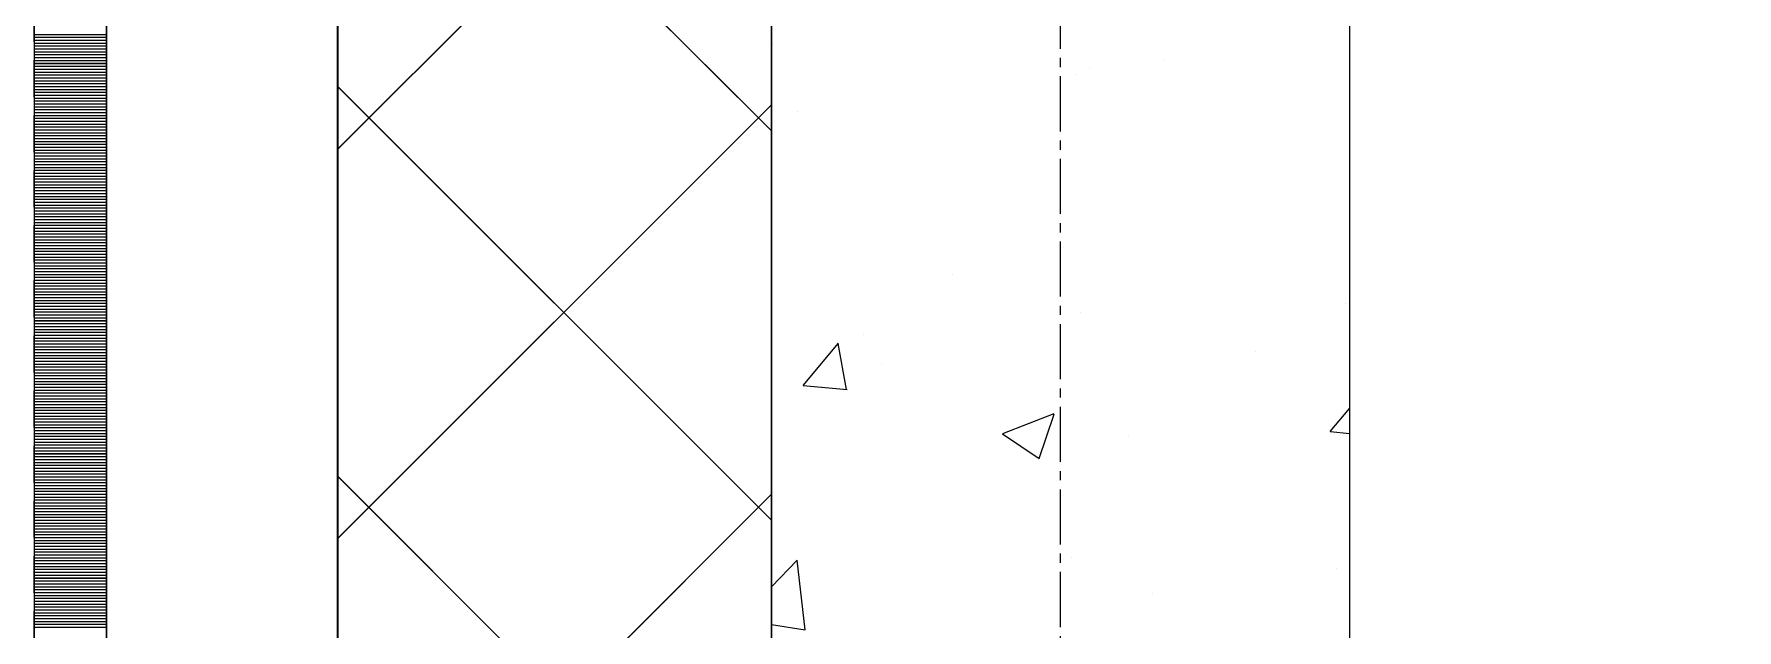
# Model space of a CAD drawing. Header units: millimetres. Extents: x 470010 to 1231400, y -134005 to 421770.
# Drawn here: x 806168 to 806757, y 171907 to 172113 of the extents above; entities that cross this region are included whole.
import ezdxf
from ezdxf.enums import TextEntityAlignment as Align

# ---------------------------------------------------------------- set-up
doc = ezdxf.new("R2010")
doc.units = ezdxf.units.MM
doc.linetypes.add('CENTER2', pattern=[28.575, 19.05, -3.175, 3.175, -3.175])
doc.linetypes.add('DASHED', pattern=[19.05, 12.7, -6.35])
doc.layers.get('Defpoints').update_dxf_attribs({"color": 140})
doc.layers.add('АР_Делит', color=120, linetype='Continuous', lineweight=0, plot=False)
for name, color, linetype, lineweight in [('АР_Стены ПЕНОблок', 52, 'Continuous', 20), ('АР_Тонкая', 254, 'Continuous', 5), ('АР_Утеплитель', 31, 'Continuous', 0), ('АР_Штриховка', 8, 'Continuous', 0)]:
    doc.layers.add(name, color=color, linetype=linetype, lineweight=lineweight)
doc.layers.add('РД_Оси_100', color=7, linetype='Continuous', lineweight=0, true_color=0x525252)
doc.styles.add('style1', font='ARIALN.TTF')

# ---------------------------------------------------------------- blocks, each defined once
blk = doc.blocks.new('СОШ_2200_АР_ОСИ_М100_28.05.24')
at = {"layer": 'АР_Делит', "color": 251, "linetype": 'DASHED', "true_color": 0x636466}
blk.add_lwpolyline([(114955, 135155), (114955, -355), (93595.036, -355), (93595.036, 13855), (94145, 13855), (94145, 68320), (66055, 68320), (66055, 13857.73), (83455, 13857.73), (83455, -355), (45245, -355), (45245, 13145), (44695, 13145), (44695, 26755), (45245, 26755), (45245, 68320), (20455, 68320), (20455, 26755), (27955, 26755), (27955, 13145), (-355, 13145), (-355, 100855)], dxfattribs=at)
at = {"layer": 'РД_Оси_100', "color": 251, "linetype": 'CENTER2', "true_color": 0x636466}
blk.add_line((0, -6155), (0, 139938.679), dxfattribs=at)
blk = doc.blocks.new('A$C9108343f')
at = {"layer": 'АР_Стены ПЕНОблок', "color": 18, "linetype": 'Continuous', "lineweight": 20, "true_color": 0x000000}
for p, q in [((140704.09, 313879.49), (140704.09, 237679.49)), ((140904.09, 237679.49), (140904.09, 313879.49))]:
    blk.add_line(p, q, dxfattribs=at)
at = {"layer": 'АР_Тонкая', "color": 18, "linetype": 'Continuous', "lineweight": 5, "true_color": 0x000000}
for p, q in [((140449.09, 313879.49), (140449.09, 237679.49)), ((140474.09, 313879.49), (140474.09, 237679.49)), ((140474.09, 237679.49), (140474.09, 313879.49)), ((140554.09, 237679.49), (140554.09, 313879.49))]:
    blk.add_line(p, q, dxfattribs=at)
at = {"layer": 'АР_Утеплитель', "color": 18, "linetype": 'Continuous', "lineweight": 0, "true_color": 0x000000}
for p, q in [((140554.09, 313879.49), (140554.09, 237679.49)), ((140704.09, 237679.49), (140704.09, 313879.49))]:
    blk.add_line(p, q, dxfattribs=at)
at = {"layer": 'АР_Штриховка', "color": 18, "linetype": 'Continuous', "lineweight": 0, "true_color": 0x000000}
for p, q in [((140704.09, 272445.9), (140554.09, 272595.9)), ((140554.09, 272439.61), (140704.09, 272589.61)), ((140449.09, 272479.24), (140474.09, 272479.24)), ((140449.09, 272478.24), (140474.09, 272478.24)), ((140449.09, 272477.24), (140474.09, 272477.24)), ((140449.09, 272476.24), (140474.09, 272476.24)), ((140449.09, 272475.24), (140474.09, 272475.24)), ((140449.09, 272474.24), (140474.09, 272474.24)), ((140704.49, 272476.18), (140704.49, 272476.18)), ((140449.09, 272473.24), (140474.09, 272473.24)), ((140449.09, 272472.24), (140474.09, 272472.24)), ((140449.09, 272471.24), (140474.09, 272471.24)), ((140449.09, 272470.24), (140474.09, 272470.24)), ((140449.09, 272469.24), (140474.09, 272469.24)), ((140840.08, 272470.46), (140840.08, 272470.46)), ((140449.09, 272468.24), (140474.09, 272468.24)), ((140449.09, 272467.24), (140474.09, 272467.24)), ((140449.09, 272466.24), (140474.09, 272466.24)), ((140449.09, 272465.24), (140474.09, 272465.24)), ((140449.09, 272464.24), (140474.09, 272464.24)), ((140449.09, 272463.24), (140474.09, 272463.24)), ((140809.15, 272465.23), (140809.15, 272465.23)), ((140814, 272467.59), (140814, 272467.59)), ((140449.09, 272462.24), (140474.09, 272462.24)), ((140449.09, 272461.24), (140474.09, 272461.24)), ((140449.09, 272460.24), (140474.09, 272460.24)), ((140449.09, 272459.24), (140474.09, 272459.24)), ((140449.09, 272458.24), (140474.09, 272458.24)), ((140449.09, 272457.24), (140474.09, 272457.24)), ((140704.09, 272311.19), (140554.09, 272461.19)), ((140449.09, 272456.24), (140474.09, 272456.24)), ((140449.09, 272455.24), (140474.09, 272455.24)), ((140449.09, 272454.24), (140474.09, 272454.24)), ((140449.09, 272453.24), (140474.09, 272453.24)), ((140449.09, 272452.24), (140474.09, 272452.24)), ((140449.09, 272451.24), (140474.09, 272451.24)), ((140554.09, 272304.9), (140704.09, 272454.9)), ((140712.96, 272452.57), (140712.96, 272452.57)), ((140449.09, 272450.24), (140474.09, 272450.24)), ((140449.09, 272449.24), (140474.09, 272449.24)), ((140449.09, 272448.24), (140474.09, 272448.24)), ((140449.09, 272447.24), (140474.09, 272447.24)), ((140449.09, 272446.24), (140474.09, 272446.24)), ((140449.09, 272445.24), (140474.09, 272445.24)), ((140449.09, 272444.24), (140474.09, 272444.24)), ((140449.09, 272443.24), (140474.09, 272443.24)), ((140449.09, 272442.24), (140474.09, 272442.24)), ((140449.09, 272441.24), (140474.09, 272441.24)), ((140449.09, 272440.24), (140474.09, 272440.24)), ((140449.09, 272439.24), (140474.09, 272439.24)), ((140449.09, 272438.24), (140474.09, 272438.24)), ((140449.09, 272437.24), (140474.09, 272437.24)), ((140449.09, 272436.24), (140474.09, 272436.24)), ((140449.09, 272435.24), (140474.09, 272435.24)), ((140449.09, 272434.24), (140474.09, 272434.24)), ((140449.09, 272433.24), (140474.09, 272433.24)), ((140449.09, 272432.24), (140474.09, 272432.24)), ((140449.09, 272431.24), (140474.09, 272431.24)), ((140449.09, 272430.24), (140474.09, 272430.24)), ((140449.09, 272429.24), (140474.09, 272429.24)), ((140449.09, 272428.24), (140474.09, 272428.24)), ((140449.09, 272427.24), (140474.09, 272427.24)), ((140449.09, 272426.24), (140474.09, 272426.24)), ((140449.09, 272425.24), (140474.09, 272425.24)), ((140449.09, 272424.24), (140474.09, 272424.24)), ((140449.09, 272423.24), (140474.09, 272423.24)), ((140449.09, 272422.24), (140474.09, 272422.24)), ((140449.09, 272421.24), (140474.09, 272421.24)), ((140449.09, 272420.24), (140474.09, 272420.24)), ((140449.09, 272419.24), (140474.09, 272419.24)), ((140449.09, 272418.24), (140474.09, 272418.24)), ((140449.09, 272417.24), (140474.09, 272417.24)), ((140449.09, 272416.24), (140474.09, 272416.24)), ((140449.09, 272415.24), (140474.09, 272415.24)), ((140449.09, 272414.24), (140474.09, 272414.24)), ((140449.09, 272413.24), (140474.09, 272413.24)), ((140449.09, 272412.24), (140474.09, 272412.24)), ((140449.09, 272411.24), (140474.09, 272411.24)), ((140449.09, 272410.24), (140474.09, 272410.24)), ((140449.09, 272409.24), (140474.09, 272409.24)), ((140449.09, 272408.24), (140474.09, 272408.24)), ((140449.09, 272407.24), (140474.09, 272407.24)), ((140449.09, 272406.24), (140474.09, 272406.24)), ((140449.09, 272405.24), (140474.09, 272405.24)), ((140449.09, 272404.24), (140474.09, 272404.24)), ((140449.09, 272403.24), (140474.09, 272403.24)), ((140449.09, 272402.24), (140474.09, 272402.24)), ((140449.09, 272401.24), (140474.09, 272401.24)), ((140449.09, 272400.24), (140474.09, 272400.24)), ((140449.09, 272399.24), (140474.09, 272399.24)), ((140449.09, 272398.24), (140474.09, 272398.24)), ((140449.09, 272397.24), (140474.09, 272397.24)), ((140449.09, 272396.24), (140474.09, 272396.24)), ((140449.09, 272395.24), (140474.09, 272395.24)), ((140449.09, 272394.24), (140474.09, 272394.24)), ((140449.09, 272393.24), (140474.09, 272393.24)), ((140449.09, 272392.24), (140474.09, 272392.24)), ((140766.73, 272396.16), (140766.73, 272396.16)), ((140449.09, 272391.24), (140474.09, 272391.24)), ((140449.09, 272390.24), (140474.09, 272390.24)), ((140449.09, 272389.24), (140474.09, 272389.24)), ((140449.09, 272388.24), (140474.09, 272388.24)), ((140449.09, 272387.24), (140474.09, 272387.24)), ((140449.09, 272386.24), (140474.09, 272386.24)), ((140902.75, 272386.17), (140902.75, 272386.17)), ((140449.09, 272385.24), (140474.09, 272385.24)), ((140449.09, 272384.24), (140474.09, 272384.24)), ((140449.09, 272383.24), (140474.09, 272383.24)), ((140449.09, 272382.24), (140474.09, 272382.24)), ((140449.09, 272381.24), (140474.09, 272381.24)), ((140449.09, 272380.24), (140474.09, 272380.24)), ((140810.92, 272383.04), (140810.92, 272383.04)), ((140449.09, 272379.24), (140474.09, 272379.24)), ((140449.09, 272378.24), (140474.09, 272378.24)), ((140449.09, 272377.24), (140474.09, 272377.24)), ((140449.09, 272376.24), (140474.09, 272376.24)), ((140449.09, 272375.24), (140474.09, 272375.24)), ((140449.09, 272374.24), (140474.09, 272374.24)), ((140735.99, 272375.46), (140735.99, 272375.46)), ((140449.09, 272373.24), (140474.09, 272373.24)), ((140449.09, 272372.24), (140474.09, 272372.24)), ((140449.09, 272371.24), (140474.09, 272371.24)), ((140449.09, 272370.24), (140474.09, 272370.24)), ((140449.09, 272369.24), (140474.09, 272369.24)), ((140449.09, 272368.24), (140474.09, 272368.24)), ((140715.09, 272357.82), (140727.33, 272372.41)), ((140730.1, 272356.45), (140727.16, 272372.37)), ((140871.58, 272369.74), (140871.58, 272369.74)), ((140449.09, 272367.24), (140474.09, 272367.24)), ((140449.09, 272366.24), (140474.09, 272366.24)), ((140449.09, 272365.24), (140474.09, 272365.24)), ((140449.09, 272364.24), (140474.09, 272364.24)), ((140449.09, 272363.24), (140474.09, 272363.24)), ((140742.33, 272365.05), (140742.33, 272365.05)), ((140449.09, 272362.24), (140474.09, 272362.24)), ((140449.09, 272361.24), (140474.09, 272361.24)), ((140449.09, 272360.24), (140474.09, 272360.24)), ((140449.09, 272359.24), (140474.09, 272359.24)), ((140449.09, 272358.24), (140474.09, 272358.24)), ((140449.09, 272357.24), (140474.09, 272357.24)), ((140715.08, 272357.81), (140730.27, 272356.48)), ((140449.09, 272356.24), (140474.09, 272356.24)), ((140449.09, 272355.24), (140474.09, 272355.24)), ((140449.09, 272354.24), (140474.09, 272354.24)), ((140449.09, 272353.24), (140474.09, 272353.24)), ((140449.09, 272352.24), (140474.09, 272352.24)), ((140449.09, 272351.24), (140474.09, 272351.24)), ((140449.09, 272350.24), (140474.09, 272350.24)), ((140449.09, 272349.24), (140474.09, 272349.24)), ((140449.09, 272348.24), (140474.09, 272348.24)), ((140449.09, 272347.24), (140474.09, 272347.24)), ((140449.09, 272346.24), (140474.09, 272346.24)), ((140449.09, 272345.24), (140474.09, 272345.24)), ((140784.13, 272341.27), (140801.91, 272348.09)), ((140796.68, 272332.54), (140801.83, 272347.89)), ((140897.27, 272341.88), (140904.09, 272350.01)), ((140449.09, 272344.24), (140474.09, 272344.24)), ((140449.09, 272343.24), (140474.09, 272343.24)), ((140449.09, 272342.24), (140474.09, 272342.24)), ((140449.09, 272341.24), (140474.09, 272341.24)), ((140449.09, 272340.24), (140474.09, 272340.24)), ((140449.09, 272339.24), (140474.09, 272339.24)), ((140784.04, 272341.07), (140796.67, 272332.55)), ((140827.59, 272340.39), (140827.59, 272340.39)), ((140897.27, 272341.87), (140904.09, 272341.27)), ((140449.09, 272338.24), (140474.09, 272338.24)), ((140449.09, 272337.24), (140474.09, 272337.24)), ((140449.09, 272336.24), (140474.09, 272336.24)), ((140449.09, 272335.24), (140474.09, 272335.24)), ((140449.09, 272334.24), (140474.09, 272334.24)), ((140449.09, 272333.24), (140474.09, 272333.24)), ((140449.09, 272332.24), (140474.09, 272332.24)), ((140449.09, 272331.24), (140474.09, 272331.24)), ((140449.09, 272330.24), (140474.09, 272330.24)), ((140449.09, 272329.24), (140474.09, 272329.24)), ((140449.09, 272328.24), (140474.09, 272328.24)), ((140449.09, 272327.24), (140474.09, 272327.24)), ((140449.09, 272326.24), (140474.09, 272326.24)), ((140449.09, 272325.24), (140474.09, 272325.24)), ((140449.09, 272324.24), (140474.09, 272324.24)), ((140449.09, 272323.24), (140474.09, 272323.24)), ((140449.09, 272322.24), (140474.09, 272322.24)), ((140449.09, 272321.24), (140474.09, 272321.24)), ((140704.09, 272176.49), (140554.09, 272326.49)), ((140449.09, 272320.24), (140474.09, 272320.24)), ((140449.09, 272319.24), (140474.09, 272319.24)), ((140449.09, 272318.24), (140474.09, 272318.24)), ((140449.09, 272317.24), (140474.09, 272317.24)), ((140449.09, 272316.24), (140474.09, 272316.24)), ((140449.09, 272315.24), (140474.09, 272315.24)), ((140554.09, 272170.2), (140704.09, 272320.2)), ((140449.09, 272314.24), (140474.09, 272314.24)), ((140449.09, 272313.24), (140474.09, 272313.24)), ((140449.09, 272312.24), (140474.09, 272312.24)), ((140449.09, 272311.24), (140474.09, 272311.24)), ((140449.09, 272310.24), (140474.09, 272310.24)), ((140449.09, 272309.24), (140474.09, 272309.24)), ((140449.09, 272308.24), (140474.09, 272308.24)), ((140449.09, 272307.24), (140474.09, 272307.24)), ((140449.09, 272306.24), (140474.09, 272306.24)), ((140449.09, 272305.24), (140474.09, 272305.24)), ((140449.09, 272304.24), (140474.09, 272304.24)), ((140449.09, 272303.24), (140474.09, 272303.24)), ((140449.09, 272302.24), (140474.09, 272302.24)), ((140449.09, 272301.24), (140474.09, 272301.24)), ((140449.09, 272300.24), (140474.09, 272300.24)), ((140449.09, 272299.24), (140474.09, 272299.24)), ((140449.09, 272298.24), (140474.09, 272298.24)), ((140807.83, 272298.48), (140807.83, 272298.48)), ((140449.09, 272297.24), (140474.09, 272297.24)), ((140449.09, 272296.24), (140474.09, 272296.24)), ((140449.09, 272295.24), (140474.09, 272295.24)), ((140449.09, 272294.24), (140474.09, 272294.24)), ((140449.09, 272293.24), (140474.09, 272293.24)), ((140449.09, 272292.24), (140474.09, 272292.24)), ((140704.09, 272288.13), (140713.02, 272297.43)), ((140715.8, 272273.31), (140712.99, 272297.43)), ((140899.51, 272294.36), (140899.51, 272294.36)), ((140449.09, 272291.24), (140474.09, 272291.24)), ((140449.09, 272290.24), (140474.09, 272290.24)), ((140449.09, 272289.24), (140474.09, 272289.24)), ((140449.09, 272288.24), (140474.09, 272288.24)), ((140449.09, 272287.24), (140474.09, 272287.24)), ((140449.09, 272286.24), (140474.09, 272286.24)), ((140835.93, 272285.99), (140835.93, 272285.99)), ((140449.09, 272285.24), (140474.09, 272285.24)), ((140449.09, 272284.24), (140474.09, 272284.24)), ((140449.09, 272283.24), (140474.09, 272283.24)), ((140449.09, 272282.24), (140474.09, 272282.24)), ((140449.09, 272281.24), (140474.09, 272281.24)), ((140449.09, 272280.24), (140474.09, 272280.24)), ((140449.09, 272279.24), (140474.09, 272279.24)), ((140449.09, 272278.24), (140474.09, 272278.24)), ((140449.09, 272277.24), (140474.09, 272277.24)), ((140449.09, 272276.24), (140474.09, 272276.24)), ((140449.09, 272275.24), (140474.09, 272275.24)), ((140449.09, 272274.24), (140474.09, 272274.24)), ((140704.09, 272275.17), (140715.81, 272273.35))]:
    blk.add_line(p, q, dxfattribs=at)
at = {"layer": 'РД_Оси_100'}
blk.add_blockref('СОШ_2200_АР_ОСИ_М100_28.05.24', (140804.09, 223079.49), dxfattribs=at)
at = {"layer": 'Defpoints', "color": 18, "true_color": 0x000000, "style": 'style1'}
for p in [(143949.34, 316089.12), (143974.98, 281639.5), (143890.4, 273244.71), (143839.99, 264276.81), (143967.75, 254892.38), (12251.96, 104178.14), (12382.58, 96023.14)]:
    blk.add_attdef('АР-ПОМЕЩЕНИЕ:НАИМЕНОВАНИЕ', text='', height=100, dxfattribs=at).set_placement(p, align=Align.MIDDLE)
at = {"layer": 'Defpoints', "color": 18, "true_color": 0x000000, "style": 'style1', "flags": 8}
for p in [(143951.3, 279099.09), (143848.34, 269251.11), (143875.33, 260094.25), (144049.74, 250824.7), (163419.28, 238153.36), (155897.46, 237965.97), (183037.2, 237965.97), (143342.94, 237876.19)]:
    blk.add_attdef('АР-ПОМЕЩЕНИЕ:НАИМЕНОВАНИЕ', text='', height=100, dxfattribs=at).set_placement(p, align=Align.MIDDLE)

msp = doc.modelspace()

# ---------------------------------------------------------------- linework, layer by layer
at = {"layer": 'АР_Стены ПЕНОблок', "color": 18, "linetype": 'Continuous', "lineweight": 20, "true_color": 0x000000}
for p, q in [((806422.706, 213513.251), (806422.706, 137313.251)), ((806622.706, 137313.251), (806622.706, 213513.251))]:
    msp.add_line(p, q, dxfattribs=at)
at = {"layer": 'АР_Тонкая', "color": 18, "linetype": 'Continuous', "lineweight": 5, "true_color": 0x000000}
for p, q in [((806167.706, 213513.251), (806167.706, 137313.251)), ((806192.706, 213513.251), (806192.706, 137313.251)), ((806192.706, 137313.251), (806192.706, 213513.251)), ((806272.706, 137313.251), (806272.706, 213513.251))]:
    msp.add_line(p, q, dxfattribs=at)
at = {"layer": 'АР_Утеплитель', "color": 18, "linetype": 'Continuous', "lineweight": 0, "true_color": 0x000000}
for p, q in [((806272.706, 213513.251), (806272.706, 137313.251)), ((806422.706, 137313.251), (806422.706, 213513.251))]:
    msp.add_line(p, q, dxfattribs=at)
at = {"layer": 'АР_Штриховка', "color": 18, "linetype": 'Continuous', "lineweight": 0, "true_color": 0x000000}
for p, q in [((806422.706, 172079.653), (806272.706, 172229.653)), ((806272.706, 172073.366), (806422.706, 172223.366)), ((806167.706, 172113), (806192.706, 172113)), ((806167.706, 172112), (806192.706, 172112)), ((806167.706, 172111), (806192.706, 172111)), ((806167.706, 172110), (806192.706, 172110)), ((806167.706, 172109), (806192.706, 172109)), ((806167.706, 172108), (806192.706, 172108)), ((806167.706, 172107), (806192.706, 172107)), ((806167.706, 172106), (806192.706, 172106)), ((806167.706, 172105), (806192.706, 172105)), ((806167.706, 172104), (806192.706, 172104)), ((806167.706, 172103), (806192.706, 172103)), ((806167.706, 172102), (806192.706, 172102)), ((806167.706, 172101), (806192.706, 172101)), ((806167.706, 172100), (806192.706, 172100)), ((806167.706, 172099), (806192.706, 172099)), ((806167.706, 172098), (806192.706, 172098)), ((806167.706, 172097), (806192.706, 172097)), ((806167.706, 172096), (806192.706, 172096)), ((806167.706, 172095), (806192.706, 172095)), ((806167.706, 172094), (806192.706, 172094)), ((806167.706, 172093), (806192.706, 172093)), ((806167.706, 172092), (806192.706, 172092)), ((806167.706, 172091), (806192.706, 172091)), ((806167.706, 172090), (806192.706, 172090)), ((806422.706, 171944.949), (806272.706, 172094.949)), ((806167.706, 172089), (806192.706, 172089)), ((806167.706, 172088), (806192.706, 172088)), ((806167.706, 172087), (806192.706, 172087)), ((806167.706, 172086), (806192.706, 172086)), ((806167.706, 172085), (806192.706, 172085)), ((806167.706, 172084), (806192.706, 172084)), ((806272.706, 171938.663), (806422.706, 172088.663)), ((806167.706, 172083), (806192.706, 172083)), ((806167.706, 172082), (806192.706, 172082)), ((806167.706, 172081), (806192.706, 172081)), ((806167.706, 172080), (806192.706, 172080)), ((806167.706, 172079), (806192.706, 172079)), ((806167.706, 172078), (806192.706, 172078)), ((806167.706, 172077), (806192.706, 172077)), ((806167.706, 172076), (806192.706, 172076)), ((806167.706, 172075), (806192.706, 172075)), ((806167.706, 172074), (806192.706, 172074)), ((806167.706, 172073), (806192.706, 172073)), ((806167.706, 172072), (806192.706, 172072)), ((806167.706, 172071), (806192.706, 172071)), ((806167.706, 172070), (806192.706, 172070)), ((806167.706, 172069), (806192.706, 172069)), ((806167.706, 172068), (806192.706, 172068)), ((806167.706, 172067), (806192.706, 172067)), ((806167.706, 172066), (806192.706, 172066)), ((806167.706, 172065), (806192.706, 172065)), ((806167.706, 172064), (806192.706, 172064)), ((806167.706, 172063), (806192.706, 172063)), ((806167.706, 172062), (806192.706, 172062)), ((806167.706, 172061), (806192.706, 172061)), ((806167.706, 172060), (806192.706, 172060)), ((806167.706, 172059), (806192.706, 172059)), ((806167.706, 172058), (806192.706, 172058)), ((806167.706, 172057), (806192.706, 172057)), ((806167.706, 172056), (806192.706, 172056)), ((806167.706, 172055), (806192.706, 172055)), ((806167.706, 172054), (806192.706, 172054)), ((806167.706, 172053), (806192.706, 172053)), ((806167.706, 172052), (806192.706, 172052)), ((806167.706, 172051), (806192.706, 172051)), ((806167.706, 172050), (806192.706, 172050)), ((806167.706, 172049), (806192.706, 172049)), ((806167.706, 172048), (806192.706, 172048)), ((806167.706, 172047), (806192.706, 172047)), ((806167.706, 172046), (806192.706, 172046)), ((806167.706, 172045), (806192.706, 172045)), ((806167.706, 172044), (806192.706, 172044)), ((806167.706, 172043), (806192.706, 172043)), ((806167.706, 172042), (806192.706, 172042)), ((806167.706, 172041), (806192.706, 172041)), ((806167.706, 172040), (806192.706, 172040)), ((806167.706, 172039), (806192.706, 172039)), ((806167.706, 172038), (806192.706, 172038)), ((806167.706, 172037), (806192.706, 172037)), ((806167.706, 172036), (806192.706, 172036)), ((806167.706, 172035), (806192.706, 172035)), ((806167.706, 172034), (806192.706, 172034)), ((806167.706, 172033), (806192.706, 172033)), ((806167.706, 172032), (806192.706, 172032)), ((806167.706, 172031), (806192.706, 172031)), ((806167.706, 172030), (806192.706, 172030)), ((806167.706, 172029), (806192.706, 172029)), ((806167.706, 172028), (806192.706, 172028)), ((806167.706, 172027), (806192.706, 172027)), ((806167.706, 172026), (806192.706, 172026)), ((806167.706, 172025), (806192.706, 172025)), ((806167.706, 172024), (806192.706, 172024)), ((806167.706, 172023), (806192.706, 172023)), ((806167.706, 172022), (806192.706, 172022)), ((806167.706, 172021), (806192.706, 172021)), ((806167.706, 172020), (806192.706, 172020)), ((806167.706, 172019), (806192.706, 172019)), ((806167.706, 172018), (806192.706, 172018)), ((806167.706, 172017), (806192.706, 172017)), ((806167.706, 172016), (806192.706, 172016)), ((806167.706, 172015), (806192.706, 172015)), ((806167.706, 172014), (806192.706, 172014)), ((806167.706, 172013), (806192.706, 172013)), ((806167.706, 172012), (806192.706, 172012)), ((806167.706, 172011), (806192.706, 172011)), ((806167.706, 172010), (806192.706, 172010)), ((806167.706, 172009), (806192.706, 172009)), ((806167.706, 172008), (806192.706, 172008)), ((806167.706, 172007), (806192.706, 172007)), ((806167.706, 172006), (806192.706, 172006)), ((806167.706, 172005), (806192.706, 172005)), ((806167.706, 172004), (806192.706, 172004)), ((806167.706, 172003), (806192.706, 172003)), ((806167.706, 172002), (806192.706, 172002)), ((806433.698, 171991.577), (806445.943, 172006.17)), ((806448.709, 171990.207), (806445.772, 172006.129)), ((806167.706, 172001), (806192.706, 172001)), ((806167.706, 172000), (806192.706, 172000)), ((806167.706, 171999), (806192.706, 171999)), ((806167.706, 171998), (806192.706, 171998)), ((806167.706, 171997), (806192.706, 171997)), ((806167.706, 171996), (806192.706, 171996)), ((806167.706, 171995), (806192.706, 171995)), ((806167.706, 171994), (806192.706, 171994)), ((806167.706, 171993), (806192.706, 171993)), ((806167.706, 171992), (806192.706, 171992)), ((806167.706, 171991), (806192.706, 171991)), ((806167.706, 171990), (806192.706, 171990)), ((806433.697, 171991.567), (806448.879, 171990.239)), ((806167.706, 171989), (806192.706, 171989)), ((806167.706, 171988), (806192.706, 171988)), ((806167.706, 171987), (806192.706, 171987)), ((806167.706, 171986), (806192.706, 171986)), ((806167.706, 171985), (806192.706, 171985)), ((806167.706, 171984), (806192.706, 171984)), ((806615.883, 171975.638), (806622.706, 171983.77)), ((806167.706, 171983), (806192.706, 171983)), ((806167.706, 171982), (806192.706, 171982)), ((806167.706, 171981), (806192.706, 171981)), ((806167.706, 171980), (806192.706, 171980)), ((806167.706, 171979), (806192.706, 171979)), ((806167.706, 171978), (806192.706, 171978)), ((806502.741, 171975.025), (806520.525, 171981.852)), ((806515.293, 171966.301), (806520.443, 171981.65)), ((806167.706, 171977), (806192.706, 171977)), ((806167.706, 171976), (806192.706, 171976)), ((806167.706, 171975), (806192.706, 171975)), ((806167.706, 171974), (806192.706, 171974)), ((806167.706, 171973), (806192.706, 171973)), ((806167.706, 171972), (806192.706, 171972)), ((806502.65, 171974.825), (806515.285, 171966.303)), ((806615.882, 171975.628), (806622.706, 171975.031)), ((806167.706, 171971), (806192.706, 171971)), ((806167.706, 171970), (806192.706, 171970)), ((806167.706, 171969), (806192.706, 171969)), ((806167.706, 171968), (806192.706, 171968)), ((806167.706, 171967), (806192.706, 171967)), ((806167.706, 171966), (806192.706, 171966)), ((806167.706, 171965), (806192.706, 171965)), ((806167.706, 171964), (806192.706, 171964)), ((806167.706, 171963), (806192.706, 171963)), ((806167.706, 171962), (806192.706, 171962)), ((806167.706, 171961), (806192.706, 171961)), ((806167.706, 171960), (806192.706, 171960)), ((806422.706, 171810.246), (806272.706, 171960.246)), ((806167.706, 171959), (806192.706, 171959)), ((806167.706, 171958), (806192.706, 171958)), ((806167.706, 171957), (806192.706, 171957)), ((806167.706, 171956), (806192.706, 171956)), ((806167.706, 171955), (806192.706, 171955)), ((806167.706, 171954), (806192.706, 171954)), ((806167.706, 171953), (806192.706, 171953)), ((806167.706, 171952), (806192.706, 171952)), ((806167.706, 171951), (806192.706, 171951)), ((806167.706, 171950), (806192.706, 171950)), ((806167.706, 171949), (806192.706, 171949)), ((806272.706, 171803.959), (806422.706, 171953.959)), ((806167.706, 171948), (806192.706, 171948)), ((806167.706, 171947), (806192.706, 171947)), ((806167.706, 171946), (806192.706, 171946)), ((806167.706, 171945), (806192.706, 171945)), ((806167.706, 171944), (806192.706, 171944)), ((806167.706, 171943), (806192.706, 171943)), ((806167.706, 171942), (806192.706, 171942)), ((806167.706, 171941), (806192.706, 171941)), ((806167.706, 171940), (806192.706, 171940)), ((806167.706, 171939), (806192.706, 171939)), ((806167.706, 171938), (806192.706, 171938)), ((806167.706, 171937), (806192.706, 171937)), ((806167.706, 171936), (806192.706, 171936)), ((806167.706, 171935), (806192.706, 171935)), ((806167.706, 171934), (806192.706, 171934)), ((806167.706, 171933), (806192.706, 171933)), ((806167.706, 171932), (806192.706, 171932)), ((806167.706, 171931), (806192.706, 171931)), ((806422.706, 171921.888), (806431.632, 171931.191)), ((806434.413, 171907.065), (806431.607, 171931.188)), ((806167.706, 171930), (806192.706, 171930)), ((806167.706, 171929), (806192.706, 171929)), ((806167.706, 171928), (806192.706, 171928)), ((806167.706, 171927), (806192.706, 171927)), ((806167.706, 171926), (806192.706, 171926)), ((806167.706, 171925), (806192.706, 171925)), ((806167.706, 171924), (806192.706, 171924)), ((806167.706, 171923), (806192.706, 171923)), ((806167.706, 171922), (806192.706, 171922)), ((806167.706, 171921), (806192.706, 171921)), ((806167.706, 171920), (806192.706, 171920)), ((806167.706, 171919), (806192.706, 171919)), ((806167.706, 171918), (806192.706, 171918)), ((806167.706, 171917), (806192.706, 171917)), ((806167.706, 171916), (806192.706, 171916)), ((806167.706, 171915), (806192.706, 171915)), ((806167.706, 171914), (806192.706, 171914)), ((806167.706, 171913), (806192.706, 171913)), ((806167.706, 171912), (806192.706, 171912)), ((806167.706, 171911), (806192.706, 171911)), ((806167.706, 171910), (806192.706, 171910)), ((806167.706, 171909), (806192.706, 171909)), ((806167.706, 171908), (806192.706, 171908)), ((806422.706, 171908.925), (806434.42, 171907.108))]:
    msp.add_line(p, q, dxfattribs=at)

# ---------------------------------------------------------------- block references
msp.add_blockref('A$C9108343f', (665718.612, -100366.242))
at = {"layer": 'РД_Оси_100'}
msp.add_blockref('СОШ_2200_АР_ОСИ_М100_28.05.24', (806522.706, 122713.251), dxfattribs=at)

doc.saveas('drawing.dxf')
